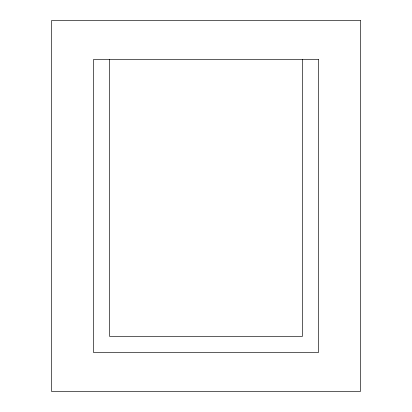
<?xml version="1.0" encoding="UTF-8"?>
<svg xmlns="http://www.w3.org/2000/svg" width="412" height="412" viewBox="0 0 412 412"><rect width="100%" height="100%" fill="white"/><g stroke="black" fill="none" stroke-linecap="round" stroke-linejoin="round"><path stroke-width="0.62" d="M302.408 59.513L302.408 336.398L109.592 336.398L109.592 59.513M360.5 20.6L51.5 20.6L51.5 391.4L360.5 391.4L360.5 20.6M318.497 59.513L93.503 59.513L93.503 352.487L318.497 352.487L318.497 59.513"/></g></svg>
